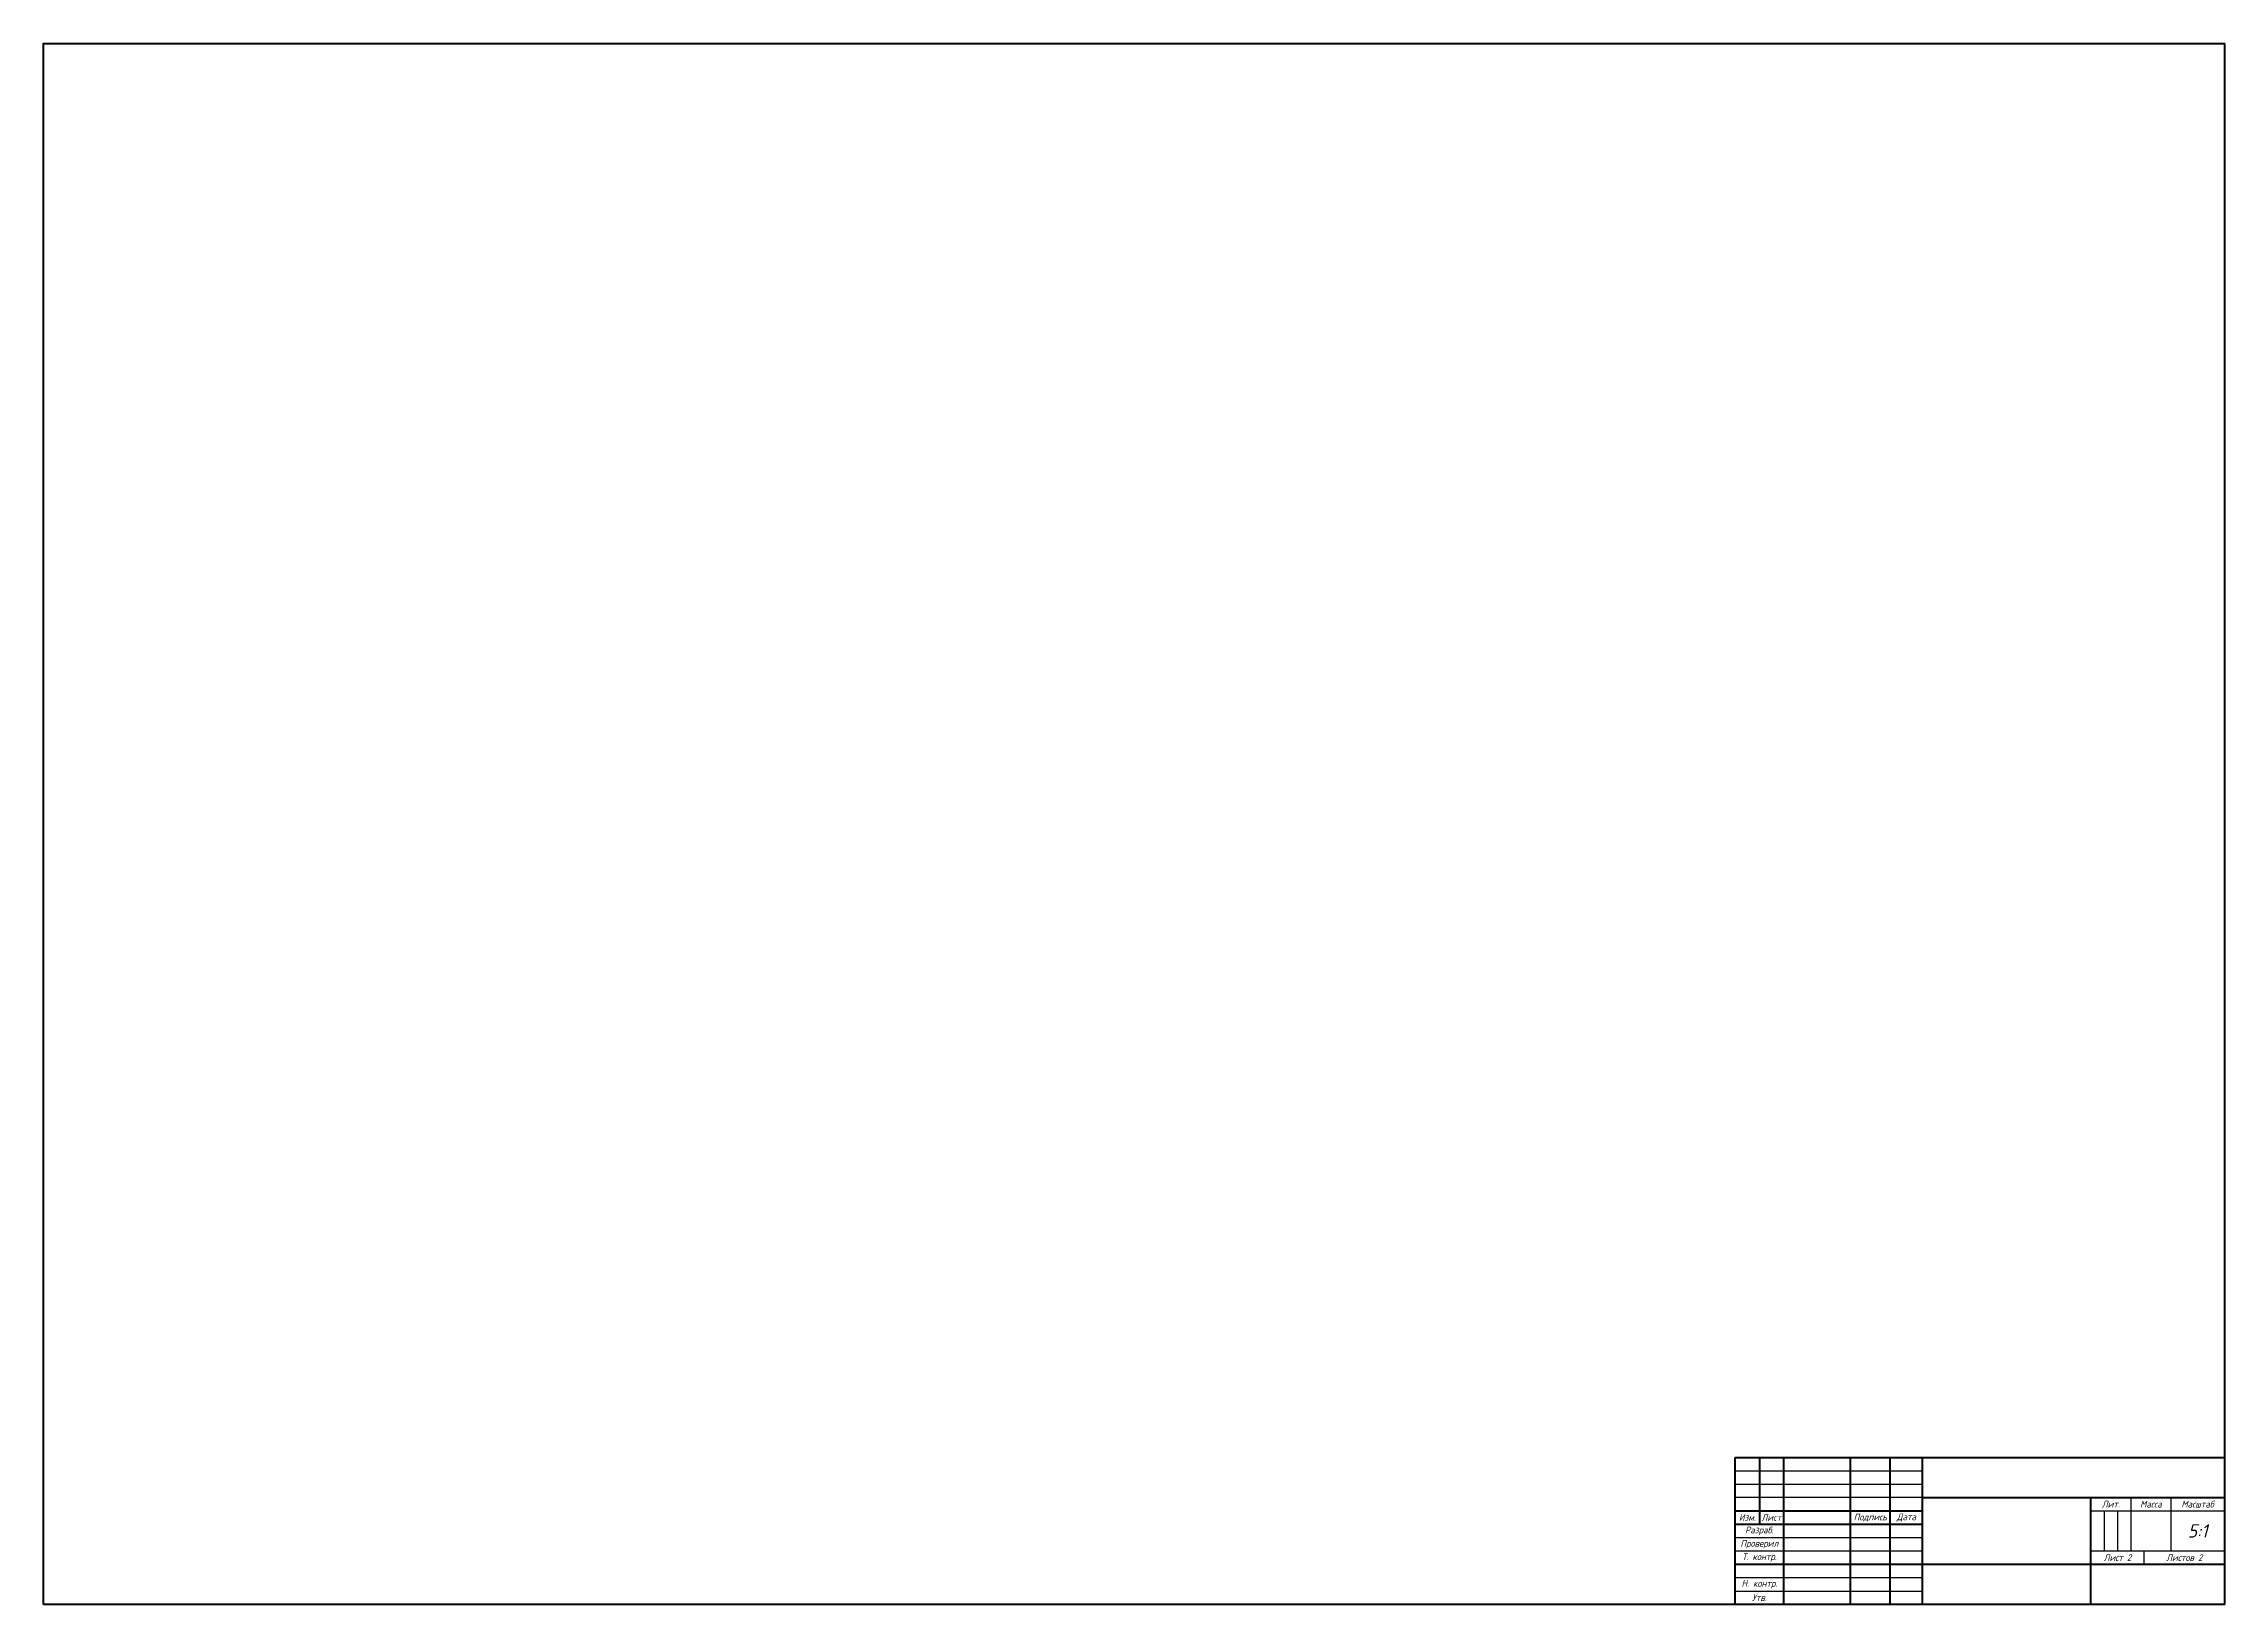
# Paper-space layout 'Layout1 (2)' of a CAD drawing. Header units: millimetres. Extents: x 13 to 829, y 2 to 586.
import ezdxf

# ---------------------------------------------------------------- set-up
doc = ezdxf.new("R2010")
doc.units = ezdxf.units.MM
doc.layers.add('No_print', color=7, linetype='Continuous', plot=False)
doc.layers.add('Рамка', color=7, linetype='Continuous')
doc.styles.get("Standard").update_dxf_attribs({"font": 'timesi.ttf'})

psp = doc.layouts.new('Layout1 (2)')

# ---------------------------------------------------------------- linework, layer by layer
psp.add_line((716, 42), (646, 42))
psp.add_lwpolyline([(13, 586), (829, 586), (829, 57), (646, 57), (646, 2), (13, 2)], close=True)
at = {"layer": 'No_print'}
psp.add_lwpolyline([(829, 57), (646, 57), (646, 2), (13, 2), (13, 586), (829, 586), (829, 2)], close=True, dxfattribs=at)
at = {"layer": 'Рамка', "lineweight": 90}
for p, q in [((646, 2), (646, 57)), ((646, 57), (829, 57)), ((655, 57), (655, 32)), ((664, 57), (664, 2)), ((689, 57), (689, 2)), ((704, 2), (704, 57)), ((716, 2), (716, 57)), ((716, 42), (829, 42)), ((779, 2), (779, 42)), ((646, 17), (829, 17))]:
    psp.add_line(p, q, dxfattribs=at)
at = {"layer": 'Рамка'}
for p, q in [((646, 52), (716, 52)), ((646, 47), (716, 47)), ((794, 42), (794, 22)), ((809, 42), (809, 22)), ((779, 37), (829, 37)), ((784, 37), (784, 22)), ((789, 37), (789, 22)), ((646, 27), (716, 27)), ((646, 22), (716, 22)), ((779, 22), (829, 22)), ((799, 17), (799, 22)), ((646, 12), (716, 12)), ((646, 7), (716, 7))]:
    psp.add_line(p, q, dxfattribs=at)
at = {"layer": 'Рамка', "lineweight": 80}
for p, q in [((646, 37), (716, 37)), ((646, 32), (716, 32))]:
    psp.add_line(p, q, dxfattribs=at)
at = {"layer": 'Рамка', "lineweight": 100}
psp.add_lwpolyline([(13, 2), (13, 586), (829, 586), (829, 2)], close=True, dxfattribs=at)

# ---------------------------------------------------------------- texts
at = {"insert": (819, 29.5), "char_height": 5, "width": 20, "attachment_point": 5}
psp.add_mtext('{\\fGOST type B|b0|i1|c0|p34;5:1}', dxfattribs=at)
at = {"layer": 'Рамка', "char_height": 2.5, "attachment_point": 5}
for s, insert, width in [('{\\fGOST type B|b0|i1|c204|p34;Изм.}', (650.5, 34.5), 9), ('{\\fGOST type B|b0|i1|c204|p34;Ли\\fGOST type B|b0|i1|c0|p34;c\\fGOST type B|b0|i1|c204|p34;т}', (659.5, 34.5), 9), ('{\\fGOST type B|b0|i1|c204|p34;Подпись}', (696.5, 34.5), 15), ('{\\fGOST type B|b0|i1|c204|p34;Дата}', (710, 34.5), 12), ('{\\fGOST type B|b0|i1|c204|p34;Лит.}', (786.5, 39.5), 15), ('{\\fGOST type B|b0|i1|c204|p34;Масса}', (801.5, 39.5), 15), ('{\\fGOST type B|b0|i1|c204|p34;Масштаб}', (819, 39.5), 20), ('{\\fGOST type B|b0|i1|c204|p34;Проверил}', (655, 24.5), 18), ('{\\fGOST type B|b0|i1|c204|p34;Разраб.}', (655, 29.5), 18), ('{\\fGOST type B|b0|i1|c204|p34;Т. контр.}', (655, 19.5), 18), ('{\\fGOST type B|b0|i1|c204|p34;Лист \\fGOST type B|b0|i1|c0|p34;2}', (789, 19.5), 20), ('{\\fGOST type B|b0|i1|c204|p34;Листов \\fGOST type B|b0|i1|c0|p34;2}', (814, 19.5), 30), ('{\\fGOST type B|b0|i1|c204|p34;Н. контр.}', (655, 9.5), 18), ('{\\fGOST type B|b0|i1|c204|p34;Утв.}', (655, 4.5), 18)]:
    psp.add_mtext(s, dxfattribs=dict(at, insert=insert, width=width))

# ---------------------------------------------------------------- viewports
at = {"layer": '0'}
vp = psp.add_viewport(center=(421, 294), size=(816, 584), view_center_point=(1597.124, -950.51), view_height=584, dxfattribs=at)
vp.dxf.flags = 0x10000  # cut along an outline
vp.dxf.clipping_boundary_handle = psp.add_lwpolyline([(13, 586), (829, 586), (829, 57), (646, 57), (646, 2), (13, 2)], format="xyb", close=True, dxfattribs={"invisible": 1}).dxf.handle

doc.saveas('drawing.dxf')
